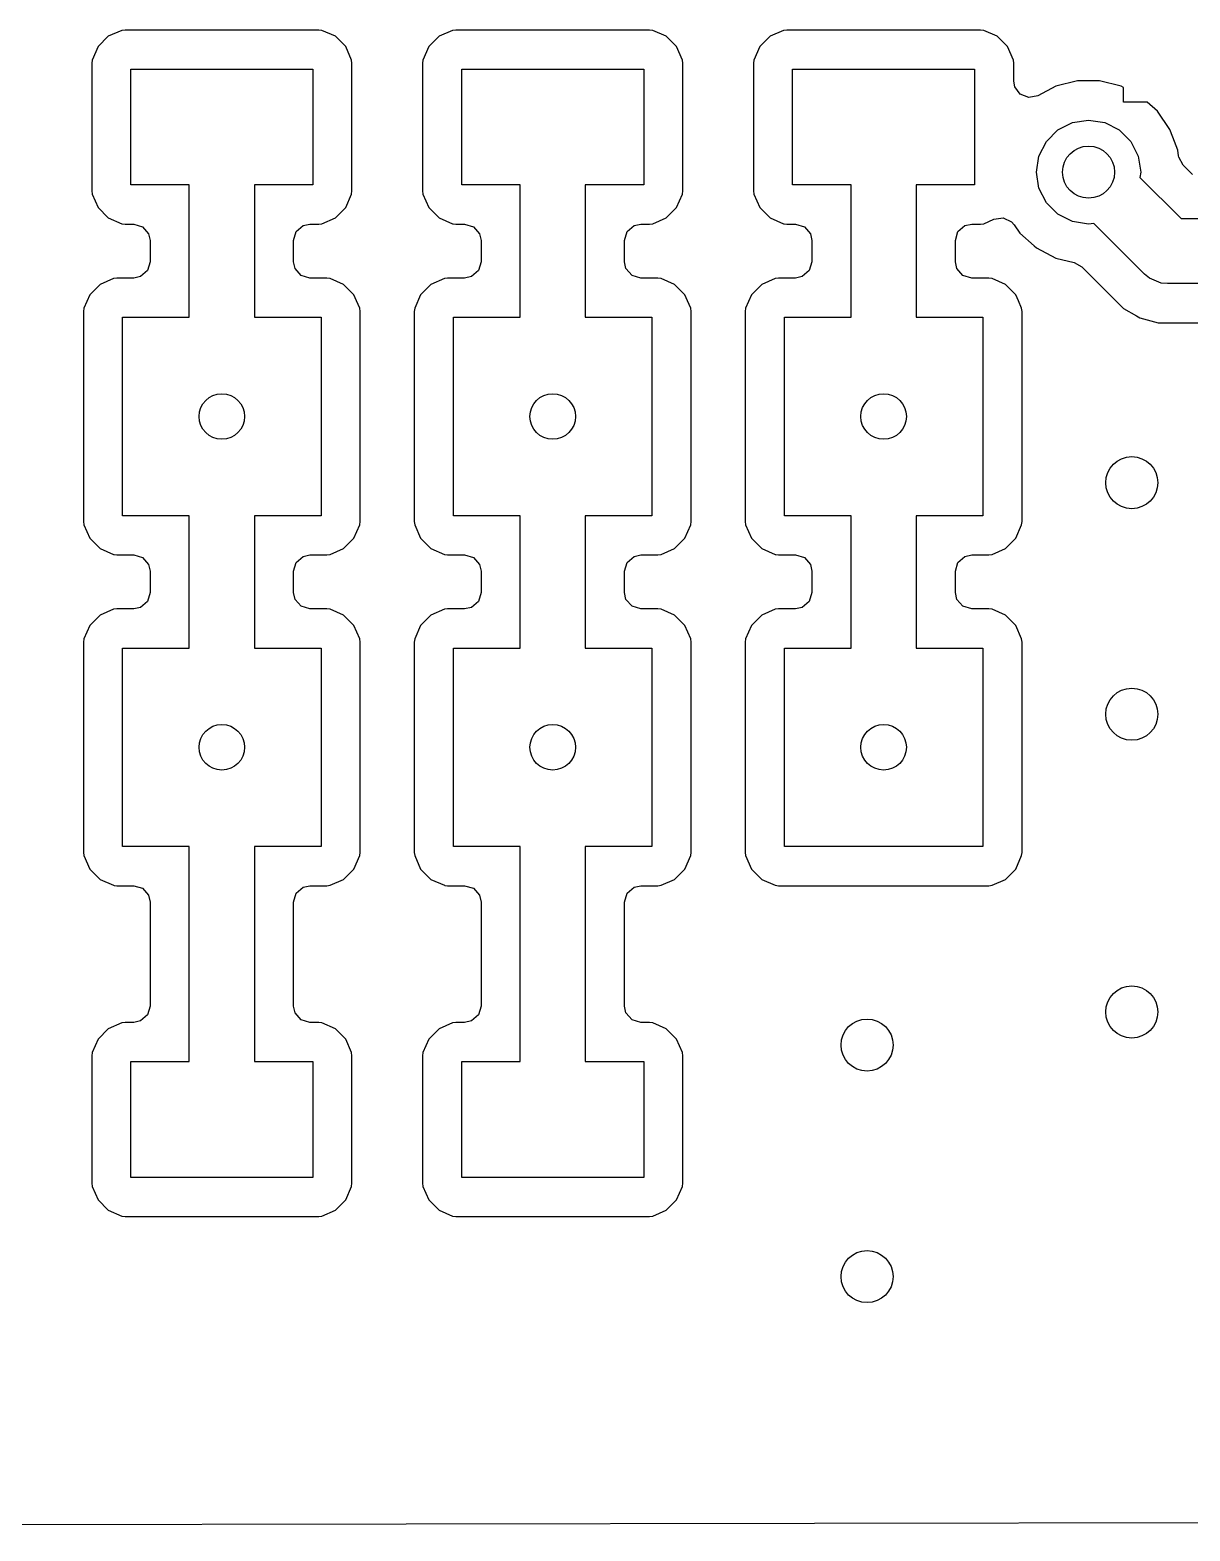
# Model space of a CAD drawing. Extents: x 4.84 to 7.21, y -4.81 to -3.25.
# Drawn here: x 5.9431 to 6.2936, y -4.815 to -4.3612 of the extents above; entities that cross this region are included whole.
import ezdxf

# ---------------------------------------------------------------- set-up
doc = ezdxf.new("R2010")
doc.units = 0
doc.header["$MEASUREMENT"] = 0
doc.layers.add('BLACK', color=7, linetype='CONTINUOUS')

msp = doc.modelspace()

# ---------------------------------------------------------------- linework, layer by layer
at = {"layer": 'BLACK', "linetype": 'CONTINUOUS'}
for p, q in [((5.96676, -4.36313), (5.96364, -4.36626)), ((5.97081, -4.36134), (5.96676, -4.36313)), ((5.9718, -4.36123), (5.97081, -4.36134)), ((5.97081, -4.36134), (5.97081, -4.36134)), ((6.03033, -4.36123), (5.9718, -4.36123)), ((5.9718, -4.36123), (5.9718, -4.36123)), ((6.03132, -4.36134), (6.03033, -4.36123)), ((6.03537, -4.36313), (6.03132, -4.36134)), ((6.03132, -4.36134), (6.03132, -4.36134)), ((6.03849, -4.36626), (6.03537, -4.36313)), ((6.03537, -4.36313), (6.03537, -4.36313)), ((6.06676, -4.36313), (6.06364, -4.36626)), ((6.07081, -4.36134), (6.06676, -4.36313)), ((6.0718, -4.36123), (6.07081, -4.36134)), ((6.07081, -4.36134), (6.07081, -4.36134)), ((6.13033, -4.36123), (6.0718, -4.36123)), ((6.0718, -4.36123), (6.0718, -4.36123)), ((6.13132, -4.36134), (6.13033, -4.36123)), ((6.13537, -4.36313), (6.13132, -4.36134)), ((6.13132, -4.36134), (6.13132, -4.36134)), ((6.13849, -4.36626), (6.13537, -4.36313)), ((6.13537, -4.36313), (6.13537, -4.36313)), ((6.16676, -4.36313), (6.16364, -4.36626)), ((6.17081, -4.36134), (6.16676, -4.36313)), ((6.1718, -4.36123), (6.17081, -4.36134)), ((6.17081, -4.36134), (6.17081, -4.36134)), ((6.23033, -4.36123), (6.1718, -4.36123)), ((6.1718, -4.36123), (6.1718, -4.36123)), ((6.23132, -4.36134), (6.23033, -4.36123)), ((6.23537, -4.36313), (6.23132, -4.36134)), ((6.23132, -4.36134), (6.23132, -4.36134)), ((6.23849, -4.36626), (6.23537, -4.36313)), ((6.23537, -4.36313), (6.23537, -4.36313)), ((5.96364, -4.36626), (5.96185, -4.3703)), ((5.96364, -4.36626), (5.96364, -4.36626)), ((6.04028, -4.3703), (6.03849, -4.36626)), ((6.03849, -4.36626), (6.03849, -4.36626)), ((6.06364, -4.36626), (6.06185, -4.3703)), ((6.06364, -4.36626), (6.06364, -4.36626)), ((6.14028, -4.3703), (6.13849, -4.36626)), ((6.13849, -4.36626), (6.13849, -4.36626)), ((6.16364, -4.36626), (6.16185, -4.3703)), ((6.16364, -4.36626), (6.16364, -4.36626)), ((6.24028, -4.3703), (6.23849, -4.36626)), ((6.23849, -4.36626), (6.23849, -4.36626)), ((5.96185, -4.3703), (5.96173, -4.37129)), ((5.96173, -4.37129), (5.96173, -4.40982)), ((5.97356, -4.40806), (5.97356, -4.37306)), ((5.97356, -4.37306), (6.02856, -4.37306)), ((6.02856, -4.37306), (6.02856, -4.40806)), ((6.0404, -4.37129), (6.04028, -4.3703)), ((6.0404, -4.40982), (6.0404, -4.37129)), ((6.06185, -4.3703), (6.06173, -4.37129)), ((6.06173, -4.37129), (6.06173, -4.40982)), ((6.07356, -4.40806), (6.07356, -4.37306)), ((6.07356, -4.37306), (6.12856, -4.37306)), ((6.12856, -4.37306), (6.12856, -4.40806)), ((6.1404, -4.37129), (6.14028, -4.3703)), ((6.1404, -4.40982), (6.1404, -4.37129)), ((6.16185, -4.3703), (6.16173, -4.37129)), ((6.16173, -4.37129), (6.16173, -4.40982)), ((6.17356, -4.40806), (6.17356, -4.37306)), ((6.17356, -4.37306), (6.22856, -4.37306)), ((6.22856, -4.37306), (6.22856, -4.40806)), ((6.2404, -4.37129), (6.24028, -4.3703)), ((6.2404, -4.3767), (6.2404, -4.37129)), ((6.2404, -4.37129), (6.2404, -4.37129)), ((6.24068, -4.37836), (6.2404, -4.3767)), ((6.24232, -4.38062), (6.24068, -4.37836)), ((6.25315, -4.37821), (6.24766, -4.38109)), ((6.25965, -4.37661), (6.25315, -4.37821)), ((6.25315, -4.37821), (6.25315, -4.37821)), ((6.26635, -4.37661), (6.25965, -4.37661)), ((6.25965, -4.37661), (6.25965, -4.37661)), ((6.27285, -4.37821), (6.26635, -4.37661)), ((6.26635, -4.37661), (6.26635, -4.37661)), ((6.27356, -4.37858), (6.27285, -4.37821)), ((6.27285, -4.37821), (6.27285, -4.37821)), ((6.24492, -4.38164), (6.24232, -4.38062)), ((6.24766, -4.38109), (6.24492, -4.38164)), ((6.27356, -4.38306), (6.27356, -4.37858)), ((6.28074, -4.38306), (6.27356, -4.38306)), ((6.2838, -4.38576), (6.28074, -4.38306)), ((6.2876, -4.39128), (6.2838, -4.38576)), ((6.2838, -4.38576), (6.2838, -4.38576)), ((6.25026, -4.39493), (6.25374, -4.39145)), ((6.25374, -4.39145), (6.25813, -4.38921)), ((6.25813, -4.38921), (6.263, -4.38844)), ((6.263, -4.38844), (6.26787, -4.38921)), ((6.26787, -4.38921), (6.27226, -4.39145)), ((6.27226, -4.39145), (6.27574, -4.39493)), ((6.28848, -4.3936), (6.2876, -4.39128)), ((6.2876, -4.39128), (6.2876, -4.39128)), ((6.24802, -4.39932), (6.25026, -4.39493)), ((6.27574, -4.39493), (6.27798, -4.39932)), ((6.28997, -4.39754), (6.28848, -4.3936)), ((6.24725, -4.40419), (6.24802, -4.39932)), ((6.27798, -4.39932), (6.27875, -4.40419)), ((6.29018, -4.39922), (6.28997, -4.39754)), ((6.29026, -4.39968), (6.29018, -4.39922)), ((6.2916, -4.40213), (6.29026, -4.39968)), ((6.24802, -4.40905), (6.24725, -4.40419)), ((6.27875, -4.40419), (6.2785, -4.40577)), ((6.2944, -4.40493), (6.2916, -4.40213)), ((5.96173, -4.40982), (5.96173, -4.40982)), ((5.96173, -4.40982), (5.96185, -4.41081)), ((5.99122, -4.40806), (5.97356, -4.40806)), ((5.99122, -4.44806), (5.99122, -4.40806)), ((6.02856, -4.40806), (6.01091, -4.40806)), ((6.01091, -4.40806), (6.01091, -4.44806)), ((6.04028, -4.41081), (6.0404, -4.40982)), ((6.06173, -4.40982), (6.06173, -4.40982)), ((6.06173, -4.40982), (6.06185, -4.41081)), ((6.09122, -4.40806), (6.07356, -4.40806)), ((6.09122, -4.44806), (6.09122, -4.40806)), ((6.12856, -4.40806), (6.11091, -4.40806)), ((6.11091, -4.40806), (6.11091, -4.44806)), ((6.14028, -4.41081), (6.1404, -4.40982)), ((6.16173, -4.40982), (6.16173, -4.40982)), ((6.16173, -4.40982), (6.16185, -4.41081)), ((6.19122, -4.40806), (6.17356, -4.40806)), ((6.19122, -4.44806), (6.19122, -4.40806)), ((6.22856, -4.40806), (6.21091, -4.40806)), ((6.21091, -4.40806), (6.21091, -4.44806)), ((6.25026, -4.41344), (6.24802, -4.40905)), ((6.2785, -4.40577), (6.29095, -4.41822)), ((5.96185, -4.41081), (5.96185, -4.41081)), ((5.96185, -4.41081), (5.96364, -4.41486)), ((6.03849, -4.41486), (6.04028, -4.41081)), ((6.06185, -4.41081), (6.06185, -4.41081)), ((6.06185, -4.41081), (6.06364, -4.41486)), ((6.13849, -4.41486), (6.14028, -4.41081)), ((6.16185, -4.41081), (6.16185, -4.41081)), ((6.16185, -4.41081), (6.16364, -4.41486)), ((6.25374, -4.41693), (6.25026, -4.41344)), ((5.96364, -4.41486), (5.96676, -4.41799)), ((5.96676, -4.41799), (5.96676, -4.41799)), ((5.96676, -4.41799), (5.96676, -4.41799)), ((5.96676, -4.41799), (5.97081, -4.41977)), ((6.03132, -4.41977), (6.03537, -4.41799)), ((6.03537, -4.41799), (6.03849, -4.41486)), ((6.06364, -4.41486), (6.06676, -4.41799)), ((6.06676, -4.41799), (6.06676, -4.41799)), ((6.06676, -4.41799), (6.06676, -4.41799)), ((6.06676, -4.41799), (6.07081, -4.41977)), ((6.13132, -4.41977), (6.13537, -4.41799)), ((6.13537, -4.41799), (6.13849, -4.41486)), ((6.16364, -4.41486), (6.16676, -4.41799)), ((6.16676, -4.41799), (6.16676, -4.41799)), ((6.16676, -4.41799), (6.16676, -4.41799)), ((6.16676, -4.41799), (6.17081, -4.41977)), ((6.23132, -4.41977), (6.23441, -4.41841)), ((6.23441, -4.41841), (6.23718, -4.41805)), ((6.23718, -4.41805), (6.23971, -4.41924)), ((6.23971, -4.41924), (6.2405, -4.42013)), ((6.25813, -4.41916), (6.25374, -4.41693)), ((6.263, -4.41993), (6.25813, -4.41916)), ((6.29095, -4.41822), (6.33606, -4.41822)), ((5.97081, -4.41977), (5.97081, -4.41977)), ((5.97081, -4.41977), (5.97099, -4.41979)), ((5.97099, -4.41979), (5.9718, -4.41989)), ((5.9718, -4.41989), (5.97443, -4.41989)), ((5.97443, -4.41989), (5.97711, -4.42068)), ((5.97711, -4.42068), (5.97894, -4.42279)), ((5.97894, -4.42279), (5.97939, -4.42485)), ((6.02274, -4.42485), (6.02353, -4.42217)), ((6.02353, -4.42217), (6.02564, -4.42034)), ((6.02564, -4.42034), (6.0277, -4.41989)), ((6.0277, -4.41989), (6.03033, -4.41989)), ((6.03033, -4.41989), (6.03132, -4.41977)), ((6.03033, -4.41989), (6.03033, -4.41989)), ((6.07081, -4.41977), (6.07081, -4.41977)), ((6.07081, -4.41977), (6.07099, -4.41979)), ((6.07099, -4.41979), (6.0718, -4.41989)), ((6.0718, -4.41989), (6.07443, -4.41989)), ((6.07443, -4.41989), (6.07711, -4.42068)), ((6.07711, -4.42068), (6.07894, -4.42279)), ((6.07894, -4.42279), (6.07939, -4.42485)), ((6.12274, -4.42485), (6.12353, -4.42217)), ((6.12353, -4.42217), (6.12564, -4.42034)), ((6.12564, -4.42034), (6.1277, -4.41989)), ((6.1277, -4.41989), (6.13033, -4.41989)), ((6.13033, -4.41989), (6.13132, -4.41977)), ((6.13033, -4.41989), (6.13033, -4.41989)), ((6.17081, -4.41977), (6.17081, -4.41977)), ((6.17081, -4.41977), (6.17099, -4.41979)), ((6.17099, -4.41979), (6.1718, -4.41989)), ((6.1718, -4.41989), (6.17443, -4.41989)), ((6.17443, -4.41989), (6.17711, -4.42068)), ((6.17711, -4.42068), (6.17894, -4.42279)), ((6.17894, -4.42279), (6.17939, -4.42485)), ((6.22274, -4.42485), (6.22353, -4.42217)), ((6.22353, -4.42217), (6.22564, -4.42034)), ((6.22564, -4.42034), (6.2277, -4.41989)), ((6.2277, -4.41989), (6.23033, -4.41989)), ((6.23033, -4.41989), (6.23132, -4.41977)), ((6.23033, -4.41989), (6.23033, -4.41989)), ((6.2405, -4.42013), (6.24221, -4.42261)), ((6.24221, -4.42261), (6.24221, -4.42261)), ((6.24221, -4.42261), (6.24221, -4.42261)), ((6.24221, -4.42261), (6.2466, -4.4265)), ((6.26458, -4.41968), (6.263, -4.41993)), ((6.27991, -4.43502), (6.26458, -4.41968)), ((5.97939, -4.42485), (5.97939, -4.43127)), ((6.02274, -4.43127), (6.02274, -4.42485)), ((6.07939, -4.42485), (6.07939, -4.43127)), ((6.12274, -4.43127), (6.12274, -4.42485)), ((6.17939, -4.42485), (6.17939, -4.43127)), ((6.22274, -4.43127), (6.22274, -4.42485)), ((6.2466, -4.4265), (6.24722, -4.42705)), ((6.24722, -4.42705), (6.25315, -4.43016)), ((5.97939, -4.43127), (5.9786, -4.43395)), ((6.02319, -4.43333), (6.02274, -4.43127)), ((6.07939, -4.43127), (6.0786, -4.43395)), ((6.12319, -4.43333), (6.12274, -4.43127)), ((6.17939, -4.43127), (6.1786, -4.43395)), ((6.22319, -4.43333), (6.22274, -4.43127)), ((6.25315, -4.43016), (6.25315, -4.43016)), ((6.25315, -4.43016), (6.25315, -4.43016)), ((6.25315, -4.43016), (6.25868, -4.43153)), ((6.25868, -4.43153), (6.261, -4.43283)), ((6.261, -4.43283), (6.27356, -4.4454)), ((5.96831, -4.43634), (5.96426, -4.43813)), ((5.9693, -4.43623), (5.96831, -4.43634)), ((5.96831, -4.43634), (5.96831, -4.43634)), ((5.97443, -4.43623), (5.9693, -4.43623)), ((5.9693, -4.43623), (5.9693, -4.43623)), ((5.97649, -4.43578), (5.97443, -4.43623)), ((5.9786, -4.43395), (5.97649, -4.43578)), ((6.02502, -4.43544), (6.02319, -4.43333)), ((6.0277, -4.43623), (6.02502, -4.43544)), ((6.03283, -4.43623), (6.0277, -4.43623)), ((6.03382, -4.43634), (6.03283, -4.43623)), ((6.03283, -4.43623), (6.03283, -4.43623)), ((6.03787, -4.43813), (6.03382, -4.43634)), ((6.03382, -4.43634), (6.03382, -4.43634)), ((6.06831, -4.43634), (6.06426, -4.43813)), ((6.0693, -4.43623), (6.06831, -4.43634)), ((6.06831, -4.43634), (6.06831, -4.43634)), ((6.07443, -4.43623), (6.0693, -4.43623)), ((6.0693, -4.43623), (6.0693, -4.43623)), ((6.07649, -4.43578), (6.07443, -4.43623)), ((6.0786, -4.43395), (6.07649, -4.43578)), ((6.12502, -4.43544), (6.12319, -4.43333)), ((6.1277, -4.43623), (6.12502, -4.43544)), ((6.13283, -4.43623), (6.1277, -4.43623)), ((6.13382, -4.43634), (6.13283, -4.43623)), ((6.13283, -4.43623), (6.13283, -4.43623)), ((6.13787, -4.43813), (6.13382, -4.43634)), ((6.13382, -4.43634), (6.13382, -4.43634)), ((6.16831, -4.43634), (6.16426, -4.43813)), ((6.1693, -4.43623), (6.16831, -4.43634)), ((6.16831, -4.43634), (6.16831, -4.43634)), ((6.17443, -4.43623), (6.1693, -4.43623)), ((6.1693, -4.43623), (6.1693, -4.43623)), ((6.17649, -4.43578), (6.17443, -4.43623)), ((6.1786, -4.43395), (6.17649, -4.43578)), ((6.22502, -4.43544), (6.22319, -4.43333)), ((6.2277, -4.43623), (6.22502, -4.43544)), ((6.23283, -4.43623), (6.2277, -4.43623)), ((6.23382, -4.43634), (6.23283, -4.43623)), ((6.23283, -4.43623), (6.23283, -4.43623)), ((6.23787, -4.43813), (6.23382, -4.43634)), ((6.23382, -4.43634), (6.23382, -4.43634)), ((6.2814, -4.43624), (6.27991, -4.43502)), ((6.28495, -4.43771), (6.2814, -4.43624)), ((6.2814, -4.43624), (6.2814, -4.43624)), ((5.96114, -4.44126), (5.95935, -4.4453)), ((5.96426, -4.43813), (5.96114, -4.44126)), ((5.96114, -4.44126), (5.96114, -4.44126)), ((6.04099, -4.44126), (6.03787, -4.43813)), ((6.03787, -4.43813), (6.03787, -4.43813)), ((6.04179, -4.44306), (6.04099, -4.44126)), ((6.06114, -4.44126), (6.05935, -4.4453)), ((6.06426, -4.43813), (6.06114, -4.44126)), ((6.06114, -4.44126), (6.06114, -4.44126)), ((6.14099, -4.44126), (6.13787, -4.43813)), ((6.13787, -4.43813), (6.13787, -4.43813)), ((6.14179, -4.44306), (6.14099, -4.44126)), ((6.16114, -4.44126), (6.15935, -4.4453)), ((6.16426, -4.43813), (6.16114, -4.44126)), ((6.16114, -4.44126), (6.16114, -4.44126)), ((6.24099, -4.44126), (6.23787, -4.43813)), ((6.23787, -4.43813), (6.23787, -4.43813)), ((6.24179, -4.44306), (6.24099, -4.44126)), ((6.28687, -4.4379), (6.28495, -4.43771)), ((6.33606, -4.4379), (6.28687, -4.4379)), ((5.95935, -4.4453), (5.95923, -4.44629)), ((5.95923, -4.44629), (5.95923, -4.50982)), ((6.04278, -4.4453), (6.04179, -4.44306)), ((6.0429, -4.44629), (6.04278, -4.4453)), ((6.0429, -4.50983), (6.0429, -4.44629)), ((6.0429, -4.44629), (6.0429, -4.44629)), ((6.05935, -4.4453), (6.05923, -4.44629)), ((6.05923, -4.44629), (6.05923, -4.50982)), ((6.14278, -4.4453), (6.14179, -4.44306)), ((6.1429, -4.44629), (6.14278, -4.4453)), ((6.1429, -4.50983), (6.1429, -4.44629)), ((6.1429, -4.44629), (6.1429, -4.44629)), ((6.15935, -4.4453), (6.15923, -4.44629)), ((6.15923, -4.44629), (6.15923, -4.50982)), ((6.24278, -4.4453), (6.24179, -4.44306)), ((6.2429, -4.44629), (6.24278, -4.4453)), ((6.2429, -4.50983), (6.2429, -4.44629)), ((6.27356, -4.4454), (6.27745, -4.44765)), ((5.97106, -4.50806), (5.97106, -4.44806)), ((5.97106, -4.44806), (5.99122, -4.44806)), ((6.01091, -4.44806), (6.03106, -4.44806)), ((6.03106, -4.44806), (6.03106, -4.50806)), ((6.07106, -4.50806), (6.07106, -4.44806)), ((6.07106, -4.44806), (6.09122, -4.44806)), ((6.11091, -4.44806), (6.13106, -4.44806)), ((6.13106, -4.44806), (6.13106, -4.50806)), ((6.17106, -4.50806), (6.17106, -4.44806)), ((6.17106, -4.44806), (6.19122, -4.44806)), ((6.21091, -4.44806), (6.23106, -4.44806)), ((6.23106, -4.44806), (6.23106, -4.50806)), ((6.27745, -4.44765), (6.27851, -4.44825)), ((6.27851, -4.44825), (6.28402, -4.44973)), ((6.28402, -4.44973), (6.28402, -4.44973)), ((6.28402, -4.44973), (6.28973, -4.44973)), ((6.28973, -4.44973), (6.33321, -4.44973)), ((5.95923, -4.50982), (5.95923, -4.50983)), ((5.95923, -4.50983), (5.95935, -4.51081)), ((5.99122, -4.50806), (5.97106, -4.50806)), ((5.99122, -4.54806), (5.99122, -4.50806)), ((6.03106, -4.50806), (6.01091, -4.50806)), ((6.01091, -4.50806), (6.01091, -4.54806)), ((6.04278, -4.51081), (6.0429, -4.50983)), ((6.05923, -4.50982), (6.05923, -4.50983)), ((6.05923, -4.50983), (6.05935, -4.51081)), ((6.09122, -4.50806), (6.07106, -4.50806)), ((6.09122, -4.54806), (6.09122, -4.50806)), ((6.13106, -4.50806), (6.11091, -4.50806)), ((6.11091, -4.50806), (6.11091, -4.54806)), ((6.14278, -4.51081), (6.1429, -4.50983)), ((6.15923, -4.50982), (6.15923, -4.50983)), ((6.15923, -4.50983), (6.15935, -4.51081)), ((6.19122, -4.50806), (6.17106, -4.50806)), ((6.19122, -4.54806), (6.19122, -4.50806)), ((6.23106, -4.50806), (6.21091, -4.50806)), ((6.21091, -4.50806), (6.21091, -4.54806)), ((6.24278, -4.51081), (6.2429, -4.50983)), ((5.95935, -4.51081), (5.95935, -4.51081)), ((5.95935, -4.51081), (5.96114, -4.51486)), ((6.04099, -4.51486), (6.04278, -4.51081)), ((6.05935, -4.51081), (6.05935, -4.51081)), ((6.05935, -4.51081), (6.06114, -4.51486)), ((6.14099, -4.51486), (6.14278, -4.51081)), ((6.15935, -4.51081), (6.15935, -4.51081)), ((6.15935, -4.51081), (6.16114, -4.51486)), ((6.24099, -4.51486), (6.24278, -4.51081)), ((5.96114, -4.51486), (5.96426, -4.51799)), ((5.96426, -4.51799), (5.96426, -4.51799)), ((5.96426, -4.51799), (5.96426, -4.51799)), ((5.96426, -4.51799), (5.96831, -4.51977)), ((6.03382, -4.51977), (6.03787, -4.51799)), ((6.03787, -4.51799), (6.04099, -4.51486)), ((6.06114, -4.51486), (6.06426, -4.51799)), ((6.06426, -4.51799), (6.06426, -4.51799)), ((6.06426, -4.51799), (6.06426, -4.51799)), ((6.06426, -4.51799), (6.06831, -4.51977)), ((6.13382, -4.51977), (6.13787, -4.51799)), ((6.13787, -4.51799), (6.14099, -4.51486)), ((6.16114, -4.51486), (6.16426, -4.51799)), ((6.16426, -4.51799), (6.16426, -4.51799)), ((6.16426, -4.51799), (6.16426, -4.51799)), ((6.16426, -4.51799), (6.16831, -4.51977)), ((6.23382, -4.51977), (6.23787, -4.51799)), ((6.23787, -4.51799), (6.24099, -4.51486)), ((5.96831, -4.51977), (5.96831, -4.51977)), ((5.96831, -4.51977), (5.96849, -4.51979)), ((5.96849, -4.51979), (5.9693, -4.51989)), ((5.9693, -4.51989), (5.97443, -4.51989)), ((5.97443, -4.51989), (5.97711, -4.52068)), ((5.97711, -4.52068), (5.97894, -4.52279)), ((5.97894, -4.52279), (5.97939, -4.52485)), ((6.02274, -4.52485), (6.02353, -4.52217)), ((6.02353, -4.52217), (6.02564, -4.52034)), ((6.02564, -4.52034), (6.0277, -4.51989)), ((6.0277, -4.51989), (6.03283, -4.51989)), ((6.03283, -4.51989), (6.03382, -4.51977)), ((6.03283, -4.51989), (6.03283, -4.51989)), ((6.06831, -4.51977), (6.06831, -4.51977)), ((6.06831, -4.51977), (6.06849, -4.51979)), ((6.06849, -4.51979), (6.0693, -4.51989)), ((6.0693, -4.51989), (6.07443, -4.51989)), ((6.07443, -4.51989), (6.07711, -4.52068)), ((6.07711, -4.52068), (6.07894, -4.52279)), ((6.07894, -4.52279), (6.07939, -4.52485)), ((6.12274, -4.52485), (6.12353, -4.52217)), ((6.12353, -4.52217), (6.12564, -4.52034)), ((6.12564, -4.52034), (6.1277, -4.51989)), ((6.1277, -4.51989), (6.13283, -4.51989)), ((6.13283, -4.51989), (6.13382, -4.51977)), ((6.13283, -4.51989), (6.13283, -4.51989)), ((6.16831, -4.51977), (6.16831, -4.51977)), ((6.16831, -4.51977), (6.16849, -4.51979)), ((6.16849, -4.51979), (6.1693, -4.51989)), ((6.1693, -4.51989), (6.17443, -4.51989)), ((6.17443, -4.51989), (6.17711, -4.52068)), ((6.17711, -4.52068), (6.17894, -4.52279)), ((6.17894, -4.52279), (6.17939, -4.52485)), ((6.22274, -4.52485), (6.22353, -4.52217)), ((6.22353, -4.52217), (6.22564, -4.52034)), ((6.22564, -4.52034), (6.2277, -4.51989)), ((6.2277, -4.51989), (6.23283, -4.51989)), ((6.23283, -4.51989), (6.23382, -4.51977)), ((6.23283, -4.51989), (6.23283, -4.51989)), ((5.97939, -4.52485), (5.97939, -4.53127)), ((6.02274, -4.53127), (6.02274, -4.52485)), ((6.07939, -4.52485), (6.07939, -4.53127)), ((6.12274, -4.53127), (6.12274, -4.52485)), ((6.17939, -4.52485), (6.17939, -4.53127)), ((6.22274, -4.53127), (6.22274, -4.52485)), ((5.97939, -4.53127), (5.9786, -4.53395)), ((6.02319, -4.53333), (6.02274, -4.53127)), ((6.07939, -4.53127), (6.0786, -4.53395)), ((6.12319, -4.53333), (6.12274, -4.53127)), ((6.17939, -4.53127), (6.1786, -4.53395)), ((6.22319, -4.53333), (6.22274, -4.53127)), ((5.96831, -4.53634), (5.96426, -4.53813)), ((5.9693, -4.53623), (5.96831, -4.53634)), ((5.96831, -4.53634), (5.96831, -4.53634)), ((5.97443, -4.53623), (5.9693, -4.53623)), ((5.9693, -4.53623), (5.9693, -4.53623)), ((5.97649, -4.53578), (5.97443, -4.53623)), ((5.9786, -4.53395), (5.97649, -4.53578)), ((6.02502, -4.53544), (6.02319, -4.53333)), ((6.0277, -4.53623), (6.02502, -4.53544)), ((6.03283, -4.53623), (6.0277, -4.53623)), ((6.03382, -4.53634), (6.03283, -4.53623)), ((6.03283, -4.53623), (6.03283, -4.53623)), ((6.03787, -4.53813), (6.03382, -4.53634)), ((6.03382, -4.53634), (6.03382, -4.53634)), ((6.06831, -4.53634), (6.06426, -4.53813)), ((6.0693, -4.53623), (6.06831, -4.53634)), ((6.06831, -4.53634), (6.06831, -4.53634)), ((6.07443, -4.53623), (6.0693, -4.53623)), ((6.0693, -4.53623), (6.0693, -4.53623)), ((6.07649, -4.53578), (6.07443, -4.53623)), ((6.0786, -4.53395), (6.07649, -4.53578)), ((6.12502, -4.53544), (6.12319, -4.53333)), ((6.1277, -4.53623), (6.12502, -4.53544)), ((6.13283, -4.53623), (6.1277, -4.53623)), ((6.13382, -4.53634), (6.13283, -4.53623)), ((6.13283, -4.53623), (6.13283, -4.53623)), ((6.13787, -4.53813), (6.13382, -4.53634)), ((6.13382, -4.53634), (6.13382, -4.53634)), ((6.16831, -4.53634), (6.16426, -4.53813)), ((6.1693, -4.53623), (6.16831, -4.53634)), ((6.16831, -4.53634), (6.16831, -4.53634)), ((6.17443, -4.53623), (6.1693, -4.53623)), ((6.1693, -4.53623), (6.1693, -4.53623)), ((6.17649, -4.53578), (6.17443, -4.53623)), ((6.1786, -4.53395), (6.17649, -4.53578)), ((6.22502, -4.53544), (6.22319, -4.53333)), ((6.2277, -4.53623), (6.22502, -4.53544)), ((6.23283, -4.53623), (6.2277, -4.53623)), ((6.23382, -4.53634), (6.23283, -4.53623)), ((6.23283, -4.53623), (6.23283, -4.53623)), ((6.23787, -4.53813), (6.23382, -4.53634)), ((6.23382, -4.53634), (6.23382, -4.53634)), ((5.96114, -4.54126), (5.95935, -4.5453)), ((5.96426, -4.53813), (5.96114, -4.54126)), ((5.96114, -4.54126), (5.96114, -4.54126)), ((6.04099, -4.54126), (6.03787, -4.53813)), ((6.03787, -4.53813), (6.03787, -4.53813)), ((6.04278, -4.5453), (6.04099, -4.54126)), ((6.04099, -4.54126), (6.04099, -4.54126)), ((6.06114, -4.54126), (6.05935, -4.5453)), ((6.06426, -4.53813), (6.06114, -4.54126)), ((6.06114, -4.54126), (6.06114, -4.54126)), ((6.14099, -4.54126), (6.13787, -4.53813)), ((6.13787, -4.53813), (6.13787, -4.53813)), ((6.14278, -4.5453), (6.14099, -4.54126)), ((6.14099, -4.54126), (6.14099, -4.54126)), ((6.16114, -4.54126), (6.15935, -4.5453)), ((6.16426, -4.53813), (6.16114, -4.54126)), ((6.16114, -4.54126), (6.16114, -4.54126)), ((6.24099, -4.54126), (6.23787, -4.53813)), ((6.23787, -4.53813), (6.23787, -4.53813)), ((6.24278, -4.5453), (6.24099, -4.54126)), ((6.24099, -4.54126), (6.24099, -4.54126)), ((5.95935, -4.5453), (5.95923, -4.54629)), ((5.95923, -4.54629), (5.95923, -4.60982)), ((6.0429, -4.54629), (6.04278, -4.5453)), ((6.0429, -4.60982), (6.0429, -4.54629)), ((6.05935, -4.5453), (6.05923, -4.54629)), ((6.05923, -4.54629), (6.05923, -4.60982)), ((6.1429, -4.54629), (6.14278, -4.5453)), ((6.1429, -4.60982), (6.1429, -4.54629)), ((6.15935, -4.5453), (6.15923, -4.54629)), ((6.15923, -4.54629), (6.15923, -4.60982)), ((6.2429, -4.54629), (6.24278, -4.5453)), ((6.2429, -4.60982), (6.2429, -4.54629)), ((5.97106, -4.60806), (5.97106, -4.54806)), ((5.97106, -4.54806), (5.99122, -4.54806)), ((6.01091, -4.54806), (6.03106, -4.54806)), ((6.03106, -4.54806), (6.03106, -4.60806)), ((6.07106, -4.60806), (6.07106, -4.54806)), ((6.07106, -4.54806), (6.09122, -4.54806)), ((6.11091, -4.54806), (6.13106, -4.54806)), ((6.13106, -4.54806), (6.13106, -4.60806)), ((6.17106, -4.60806), (6.17106, -4.54806)), ((6.17106, -4.54806), (6.19122, -4.54806)), ((6.21091, -4.54806), (6.23106, -4.54806)), ((6.23106, -4.54806), (6.23106, -4.60806)), ((5.95923, -4.60982), (5.95923, -4.60982)), ((5.95923, -4.60982), (5.95935, -4.61081)), ((5.99122, -4.60806), (5.97106, -4.60806)), ((5.99122, -4.67306), (5.99122, -4.60806)), ((6.03106, -4.60806), (6.01091, -4.60806)), ((6.01091, -4.60806), (6.01091, -4.67306)), ((6.04278, -4.61081), (6.0429, -4.60982)), ((6.05923, -4.60982), (6.05923, -4.60982)), ((6.05923, -4.60982), (6.05935, -4.61081)), ((6.09122, -4.60806), (6.07106, -4.60806)), ((6.09122, -4.67306), (6.09122, -4.60806)), ((6.13106, -4.60806), (6.11091, -4.60806)), ((6.11091, -4.60806), (6.11091, -4.67306)), ((6.14278, -4.61081), (6.1429, -4.60982)), ((6.15923, -4.60982), (6.15923, -4.60982)), ((6.15923, -4.60982), (6.15935, -4.61081)), ((6.23106, -4.60806), (6.17106, -4.60806)), ((6.24278, -4.61081), (6.2429, -4.60982)), ((5.95935, -4.61081), (5.95935, -4.61081)), ((5.95935, -4.61081), (5.96114, -4.61486)), ((6.04099, -4.61486), (6.04278, -4.61081)), ((6.05935, -4.61081), (6.05935, -4.61081)), ((6.05935, -4.61081), (6.06114, -4.61486)), ((6.14099, -4.61486), (6.14278, -4.61081)), ((6.15935, -4.61081), (6.15935, -4.61081)), ((6.15935, -4.61081), (6.16114, -4.61486)), ((6.24099, -4.61486), (6.24278, -4.61081)), ((5.96114, -4.61486), (5.96426, -4.61799)), ((5.96426, -4.61799), (5.96426, -4.61799)), ((5.96426, -4.61799), (5.96426, -4.61799)), ((5.96426, -4.61799), (5.96831, -4.61977)), ((6.03382, -4.61977), (6.03787, -4.61799)), ((6.03787, -4.61799), (6.04099, -4.61486)), ((6.06114, -4.61486), (6.06426, -4.61799)), ((6.06426, -4.61799), (6.06426, -4.61799)), ((6.06426, -4.61799), (6.06426, -4.61799)), ((6.06426, -4.61799), (6.06831, -4.61977)), ((6.13382, -4.61977), (6.13787, -4.61799)), ((6.13787, -4.61799), (6.14099, -4.61486)), ((6.16114, -4.61486), (6.16426, -4.61799)), ((6.16426, -4.61799), (6.16426, -4.61799)), ((6.16426, -4.61799), (6.16426, -4.61799)), ((6.16426, -4.61799), (6.16831, -4.61977)), ((6.23382, -4.61977), (6.23787, -4.61799)), ((6.23787, -4.61799), (6.24099, -4.61486)), ((5.96831, -4.61977), (5.96831, -4.61977)), ((5.96831, -4.61977), (5.96849, -4.61979)), ((5.96849, -4.61979), (5.9693, -4.61989)), ((5.9693, -4.61989), (5.97443, -4.61989)), ((5.97443, -4.61989), (5.97711, -4.62068)), ((5.97711, -4.62068), (5.97894, -4.62279)), ((5.97894, -4.62279), (5.97939, -4.62485)), ((6.02274, -4.62485), (6.02353, -4.62217)), ((6.02353, -4.62217), (6.02564, -4.62034)), ((6.02564, -4.62034), (6.0277, -4.61989)), ((6.0277, -4.61989), (6.03283, -4.61989)), ((6.03283, -4.61989), (6.03382, -4.61977)), ((6.03283, -4.61989), (6.03283, -4.61989)), ((6.06831, -4.61977), (6.06831, -4.61977)), ((6.06831, -4.61977), (6.06849, -4.61979)), ((6.06849, -4.61979), (6.0693, -4.61989)), ((6.0693, -4.61989), (6.07443, -4.61989)), ((6.07443, -4.61989), (6.07711, -4.62068)), ((6.07711, -4.62068), (6.07894, -4.62279)), ((6.07894, -4.62279), (6.07939, -4.62485)), ((6.12274, -4.62485), (6.12353, -4.62217)), ((6.12353, -4.62217), (6.12564, -4.62034)), ((6.12564, -4.62034), (6.1277, -4.61989)), ((6.1277, -4.61989), (6.13283, -4.61989)), ((6.13283, -4.61989), (6.13382, -4.61977)), ((6.13283, -4.61989), (6.13283, -4.61989)), ((6.16831, -4.61977), (6.1693, -4.61989)), ((6.1693, -4.61989), (6.23283, -4.61989)), ((6.23283, -4.61989), (6.23382, -4.61977)), ((5.97939, -4.62485), (5.97939, -4.65627)), ((6.02274, -4.65627), (6.02274, -4.62485)), ((6.07939, -4.62485), (6.07939, -4.65627)), ((6.12274, -4.65627), (6.12274, -4.62485)), ((5.9786, -4.65895), (5.97649, -4.66078)), ((5.97939, -4.65627), (5.9786, -4.65895)), ((6.02319, -4.65833), (6.02274, -4.65627)), ((6.02502, -4.66044), (6.02319, -4.65833)), ((6.0786, -4.65895), (6.07649, -4.66078)), ((6.07939, -4.65627), (6.0786, -4.65895)), ((6.12319, -4.65833), (6.12274, -4.65627)), ((6.12502, -4.66044), (6.12319, -4.65833)), ((5.96676, -4.66313), (5.96364, -4.66626)), ((5.97081, -4.66134), (5.96676, -4.66313)), ((5.9718, -4.66123), (5.97081, -4.66134)), ((5.97081, -4.66134), (5.97081, -4.66134)), ((5.97443, -4.66123), (5.9718, -4.66123)), ((5.9718, -4.66123), (5.9718, -4.66123)), ((5.97649, -4.66078), (5.97443, -4.66123)), ((6.0277, -4.66123), (6.02502, -4.66044)), ((6.03033, -4.66123), (6.0277, -4.66123)), ((6.03132, -4.66134), (6.03033, -4.66123)), ((6.03033, -4.66123), (6.03033, -4.66123)), ((6.03537, -4.66313), (6.03132, -4.66134)), ((6.03132, -4.66134), (6.03132, -4.66134)), ((6.03849, -4.66626), (6.03537, -4.66313)), ((6.03537, -4.66313), (6.03537, -4.66313)), ((6.06676, -4.66313), (6.06364, -4.66626)), ((6.07081, -4.66134), (6.06676, -4.66313)), ((6.0718, -4.66123), (6.07081, -4.66134)), ((6.07081, -4.66134), (6.07081, -4.66134)), ((6.07443, -4.66123), (6.0718, -4.66123)), ((6.0718, -4.66123), (6.0718, -4.66123)), ((6.07649, -4.66078), (6.07443, -4.66123)), ((6.1277, -4.66123), (6.12502, -4.66044)), ((6.13033, -4.66123), (6.1277, -4.66123)), ((6.13132, -4.66134), (6.13033, -4.66123)), ((6.13033, -4.66123), (6.13033, -4.66123)), ((6.13537, -4.66313), (6.13132, -4.66134)), ((6.13132, -4.66134), (6.13132, -4.66134)), ((6.13849, -4.66626), (6.13537, -4.66313)), ((6.13537, -4.66313), (6.13537, -4.66313)), ((5.96364, -4.66626), (5.96185, -4.6703)), ((5.96364, -4.66626), (5.96364, -4.66626)), ((6.04028, -4.6703), (6.03849, -4.66626)), ((6.03849, -4.66626), (6.03849, -4.66626)), ((6.06364, -4.66626), (6.06185, -4.6703)), ((6.06364, -4.66626), (6.06364, -4.66626)), ((6.14028, -4.6703), (6.13849, -4.66626)), ((6.13849, -4.66626), (6.13849, -4.66626)), ((5.96185, -4.6703), (5.96173, -4.67129)), ((5.96173, -4.67129), (5.96173, -4.70982)), ((5.97356, -4.70806), (5.97356, -4.67306)), ((5.97356, -4.67306), (5.99122, -4.67306)), ((6.01091, -4.67306), (6.02856, -4.67306)), ((6.02856, -4.67306), (6.02856, -4.70806)), ((6.0404, -4.67129), (6.04028, -4.6703)), ((6.0404, -4.70982), (6.0404, -4.67129)), ((6.06185, -4.6703), (6.06173, -4.67129)), ((6.06173, -4.67129), (6.06173, -4.70982)), ((6.07356, -4.70806), (6.07356, -4.67306)), ((6.07356, -4.67306), (6.09122, -4.67306)), ((6.11091, -4.67306), (6.12856, -4.67306)), ((6.12856, -4.67306), (6.12856, -4.70806)), ((6.1404, -4.67129), (6.14028, -4.6703)), ((6.1404, -4.70982), (6.1404, -4.67129)), ((6.02856, -4.70806), (5.97356, -4.70806)), ((6.12856, -4.70806), (6.07356, -4.70806)), ((5.96173, -4.70982), (5.96173, -4.70982)), ((5.96173, -4.70982), (5.96185, -4.71081)), ((5.96185, -4.71081), (5.96185, -4.71081)), ((5.96185, -4.71081), (5.96364, -4.71486)), ((6.03849, -4.71486), (6.04028, -4.71081)), ((6.04028, -4.71081), (6.0404, -4.70982)), ((6.06173, -4.70982), (6.06173, -4.70982)), ((6.06173, -4.70982), (6.06185, -4.71081)), ((6.06185, -4.71081), (6.06185, -4.71081)), ((6.06185, -4.71081), (6.06364, -4.71486)), ((6.13849, -4.71486), (6.14028, -4.71081)), ((6.14028, -4.71081), (6.1404, -4.70982)), ((5.96364, -4.71486), (5.96676, -4.71799)), ((5.96676, -4.71799), (5.96676, -4.71799)), ((5.96676, -4.71799), (5.96676, -4.71799)), ((5.96676, -4.71799), (5.97081, -4.71977)), ((6.03132, -4.71977), (6.03537, -4.71799)), ((6.03537, -4.71799), (6.03849, -4.71486)), ((6.06364, -4.71486), (6.06676, -4.71799)), ((6.06676, -4.71799), (6.06676, -4.71799)), ((6.06676, -4.71799), (6.06676, -4.71799)), ((6.06676, -4.71799), (6.07081, -4.71977)), ((6.13132, -4.71977), (6.13537, -4.71799)), ((6.13537, -4.71799), (6.13849, -4.71486)), ((5.97081, -4.71977), (5.9718, -4.71989)), ((5.9718, -4.71989), (6.03033, -4.71989)), ((6.03033, -4.71989), (6.03132, -4.71977)), ((6.07081, -4.71977), (6.0718, -4.71989)), ((6.0718, -4.71989), (6.13033, -4.71989)), ((6.13033, -4.71989), (6.13132, -4.71977)), ((7.20371, -4.81103), (4.84358, -4.81495))]:
    msp.add_line(p, q, dxfattribs=at)
at = {"layer": 'BLACK'}
for centre, radius in [((6.263, -4.40419), 0.00787), ((6.00106, -4.47806), 0.00689), ((6.10106, -4.47806), 0.00689), ((6.20106, -4.47806), 0.00689), ((6.27606, -4.49806), 0.00787), ((6.27606, -4.56806), 0.00787), ((6.00106, -4.57806), 0.00689), ((6.10106, -4.57806), 0.00689), ((6.20106, -4.57806), 0.00689), ((6.27606, -4.65806), 0.00787), ((6.19606, -4.66806), 0.00787), ((6.19606, -4.73806), 0.00787)]:
    msp.add_circle(centre, radius, dxfattribs=at)

doc.saveas('drawing.dxf')
